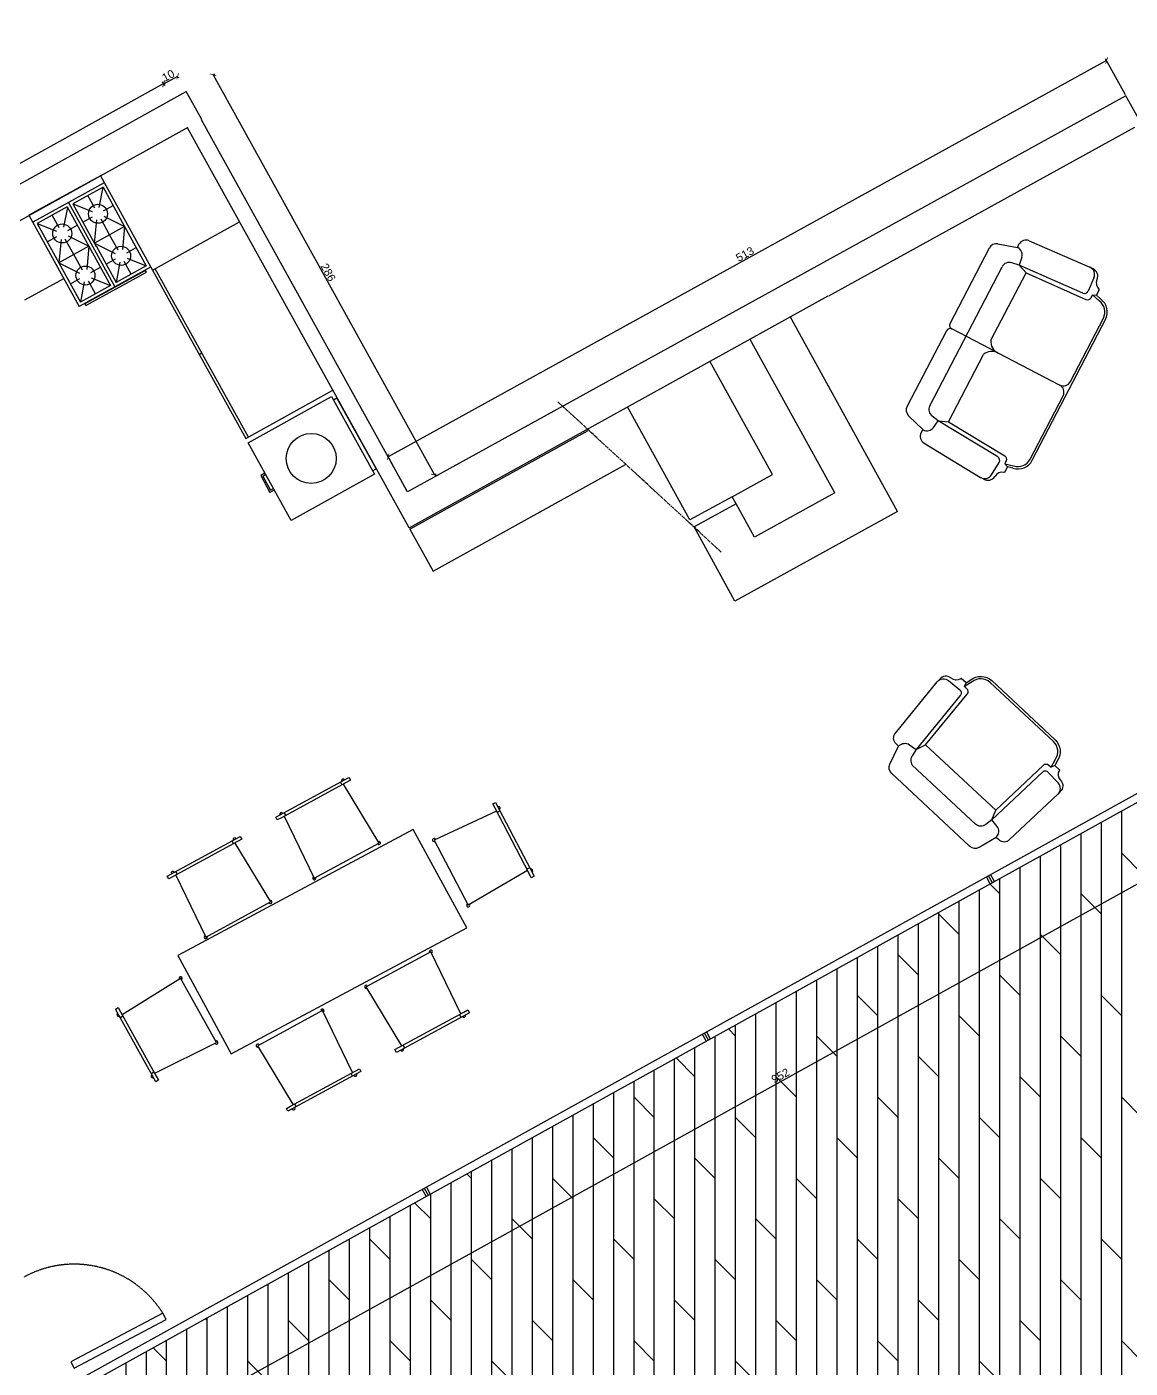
# Model space of a CAD drawing. Header units: millimetres. Extents: x 6031 to 12008, y 2 to 5193.
# Drawn here: x 9085 to 9774, y 3660 to 4498 of the extents above; entities that cross this region are included whole.
import ezdxf

# ---------------------------------------------------------------- set-up
doc = ezdxf.new("R2010")
doc.units = ezdxf.units.MM
doc.linetypes.add('ACAD_ISO04W100', pattern=[30, 24, -3, 0, -3])
doc.linetypes.add('HIDDEN', pattern=[0.375, 0.25, -0.125])
for name, color, linetype in [('A-DOOR-FULL', 3, 'Continuous'), ('A-FLOOR-LEVL', 3, 'Continuous'), ('A-FLOOR-STRS', 3, 'Continuous'), ('A-FURN', 9, 'Continuous'), ('A-GLAZ-FULL', 4, 'Continuous'), ('A-WALL-FULL-EXTR', 1, 'Continuous'), ('A-WALL-FULL-INTR', 2, 'Continuous'), ('QUOTE', 5, 'Continuous')]:
    doc.layers.add(name, color=color, linetype=linetype)
doc.styles.get("Standard").update_dxf_attribs({"font": 'arial.ttf'})
doc.dimstyles.new('ISO-25', dxfattribs={"dimtxt": 2.5, "dimasz": 2.5, "dimexe": 1.25, "dimexo": 0.625, "dimtad": 1, "dimtxsty": 'Standard', "dimcen": 2.5, "dimadec": 0, "dimazin": 0, "dimtfac": 1, "dimtmove": 0, "dimatfit": 3, "dimfxl": 1, "dimarcsym": 0})

# ---------------------------------------------------------------- blocks, each defined once
blk = doc.blocks.new('_ArchTick')
at = {"color": 0, "linetype": 'ByBlock', "const_width": 0.15}
blk.add_lwpolyline([(-0.5, -0.5), (0.5, 0.5)], dxfattribs=at)
blk = doc.blocks.new('*D59')
at = {"layer": 'Defpoints', "color": 0, "transparency": 16777216}
for p in [(9973.41, 4070.28), (9973.41, 4070.28), (9141.04, 3609.13)]:
    blk.add_point(p, dxfattribs=at)
at = {"layer": 'QUOTE', "color": 0, "lineweight": -2, "transparency": 16777216}
for p, q in [((9141.04, 3609.13), (9973.41, 4070.28)), ((9973.72, 4069.74), (9974.02, 4069.19)), ((9141.34, 3608.58), (9141.65, 3608.04))]:
    blk.add_line(p, q, dxfattribs=at)
at = {"layer": 'QUOTE', "color": 0, "lineweight": -2, "transparency": 16777216, "xscale": 3, "yscale": 3, "zscale": 3}
for p, rotation in [((9973.41, 4070.28), 28.98749708461065), ((9141.04, 3609.13), 208.9874970846107)]:
    blk.add_blockref('_ArchTick', p, dxfattribs=dict(at, rotation=rotation))
at = {"layer": 'QUOTE', "color": 0, "transparency": 16777216, "insert": (9555.69, 3842.49), "char_height": 5, "attachment_point": 5, "rotation": 28.9875}
blk.add_mtext('952', dxfattribs=at)
blk = doc.blocks.new('*D61')
at = {"layer": 'Defpoints', "color": 0, "transparency": 16777216}
for p in [(9170.17, 4462.44), (9170.17, 4462.44), (8909.25, 4317.81)]:
    blk.add_point(p, dxfattribs=at)
at = {"layer": 'QUOTE', "color": 0, "lineweight": -2, "transparency": 16777216}
for p, q in [((8909.25, 4317.81), (9170.17, 4462.44)), ((9169.87, 4462.99), (9169.56, 4463.53)), ((8908.95, 4318.36), (8908.65, 4318.91))]:
    blk.add_line(p, q, dxfattribs=at)
at = {"layer": 'QUOTE', "color": 0, "lineweight": -2, "transparency": 16777216, "xscale": 3, "yscale": 3, "zscale": 3}
for p, rotation in [((9170.17, 4462.44), 29.00000000000006), ((8909.25, 4317.81), 209.0000000000001)]:
    blk.add_blockref('_ArchTick', p, dxfattribs=dict(at, rotation=rotation))
at = {"layer": 'QUOTE', "color": 0, "transparency": 16777216, "insert": (9038.17, 4392.91), "char_height": 5, "attachment_point": 5, "rotation": 29}
blk.add_mtext('298', dxfattribs=at)
blk = doc.blocks.new('*D62')
at = {"layer": 'Defpoints', "color": 0, "transparency": 16777216}
for p in [(9201.14, 4467.97), (9339.42, 4217.9), (9339.42, 4217.9)]:
    blk.add_point(p, dxfattribs=at)
at = {"layer": 'QUOTE', "color": 0, "lineweight": -2, "transparency": 16777216}
for p, q in [((9201.14, 4467.97), (9339.42, 4217.9)), ((9201.69, 4468.27), (9202.24, 4468.57)), ((9339.97, 4218.21), (9340.52, 4218.51))]:
    blk.add_line(p, q, dxfattribs=at)
at = {"layer": 'QUOTE', "color": 0, "lineweight": -2, "transparency": 16777216, "xscale": 3, "yscale": 3, "zscale": 3}
for p, rotation in [((9201.14, 4467.97), 118.9414955376276), ((9339.42, 4217.9), 298.9414955376276)]:
    blk.add_blockref('_ArchTick', p, dxfattribs=dict(at, rotation=rotation))
at = {"layer": 'QUOTE', "color": 0, "transparency": 16777216, "insert": (9273.06, 4344.47), "char_height": 5, "attachment_point": 5, "rotation": 298.9415}
blk.add_mtext('286', dxfattribs=at)
blk = doc.blocks.new('*D97')
at = {"layer": 'Defpoints', "color": 0, "transparency": 16777216}
for p in [(9771.68, 4454.88), (9310.53, 4229.29), (9322.62, 4207.37)]:
    blk.add_point(p, dxfattribs=at)
at = {"layer": 'QUOTE', "color": 0, "lineweight": -2, "transparency": 16777216}
for p, q in [((9759.59, 4476.81), (9310.53, 4229.29)), ((9771.38, 4455.43), (9758.99, 4477.9)), ((9322.32, 4207.91), (9309.93, 4230.39))]:
    blk.add_line(p, q, dxfattribs=at)
at = {"layer": 'QUOTE', "color": 0, "lineweight": -2, "transparency": 16777216, "xscale": 3, "yscale": 3, "zscale": 3}
for p, rotation in [((9759.59, 4476.81), 28.86284649268638), ((9310.53, 4229.29), 208.8628464926864)]:
    blk.add_blockref('_ArchTick', p, dxfattribs=dict(at, rotation=rotation))
at = {"layer": 'QUOTE', "color": 0, "transparency": 16777216, "insert": (9533.53, 4355.84), "char_height": 5, "attachment_point": 5, "rotation": 28.86285}
blk.add_mtext('513', dxfattribs=at)
blk = doc.blocks.new('*D74')
at = {"layer": 'Defpoints', "color": 0, "transparency": 16777216}
for p in [(9170.17, 4462.44), (9178.89, 4467.28), (9179, 4467.09)]:
    blk.add_point(p, dxfattribs=at)
at = {"layer": 'QUOTE', "color": 0, "lineweight": -2, "transparency": 16777216}
for p, q in [((9170.28, 4462.25), (9179, 4467.09)), ((9170.47, 4461.9), (9170.88, 4461.16)), ((9179.2, 4466.73), (9179.61, 4465.99))]:
    blk.add_line(p, q, dxfattribs=at)
at = {"layer": 'QUOTE', "color": 0, "lineweight": -2, "transparency": 16777216, "xscale": 3, "yscale": 3, "zscale": 3}
for p, rotation in [((9179, 4467.09), 28.99999999999321), ((9170.28, 4462.25), 208.9999999999932)]:
    blk.add_blockref('_ArchTick', p, dxfattribs=dict(at, rotation=rotation))
at = {"layer": 'QUOTE', "color": 0, "transparency": 16777216, "insert": (9173.1, 4467.45), "char_height": 5, "attachment_point": 5, "rotation": 29}
blk.add_mtext('10', dxfattribs=at)

msp = doc.modelspace()

# ---------------------------------------------------------------- hatches: boundary and pattern name
at = {"layer": 'A-FURN', "ltscale": 0.1}
h = msp.add_hatch(dxfattribs=at)
h.set_pattern_fill('DOLMIT', color=251, scale=2, angle=90)
h.set_pattern_definition([(90, (8943.488, 1911.447), (-12.7, 8e-16), []), (135, (8943.488, 1911.447), (-25.4, -25.4), [17.9605, -35.921])])
h.paths.add_polyline_path([(9120.366, 3648.582), (9169.755, 3558.228), (9276.142, 3365.401), (10220.573, 3888.996), (10215.874, 3891.126), (10206.216, 3884.63), (10193.082, 3885.901), (10191.811, 3895.222), (10197.743, 3899.459), (10196.048, 3903.696), (10191.387, 3905.391), (10186.303, 3904.967), (10184.609, 3910.475), (10184.185, 3924.033), (10179.948, 3922.762), (10176.982, 3917.678), (10176.135, 3909.628), (10168.509, 3907.933), (10159.188, 3910.051), (10150.714, 3917.254), (10150.714, 3924.033), (10150.714, 3926.575), (10154.951, 3927.846), (10154.951, 3932.93), (10150.291, 3934.625), (10145.63, 3932.083), (10136.733, 3931.236), (10134.191, 3927.846), (10130.801, 3934.201), (10131.225, 3941.828), (10133.767, 3942.252), (10139.699, 3943.099), (10140.97, 3950.725), (10137.58, 3953.691), (10132.072, 3952.844), (10129.107, 3951.573), (10128.259, 3957.928), (10129.53, 3963.012), (10130.378, 3969.367), (10126.565, 3969.791), (10122.751, 3964.707), (10115.973, 3961.741), (10114.341, 3974.25), (10120.633, 3975.299), (10124.446, 3979.536), (10121.904, 3986.739), (10120.633, 3988.01), (10115.973, 3985.468), (10112.583, 3986.315), (10109.617, 3992.247), (10110.465, 3998.178), (10114.278, 3998.178), (10118.091, 4000.297), (10119.786, 4009.618), (10115.125, 4012.16), (10111.736, 4006.652), (10103.686, 4007.076), (10103.262, 4015.973), (10108.346, 4019.786), (10113.431, 4020.21), (10118.515, 4024.023), (10117.244, 4030.378), (10113.431, 4031.226), (10109.194, 4035.039), (10104.11, 4038.428), (10105.804, 4045.207), (10107.499, 4054.529), (10110.465, 4056.647), (10114.702, 4053.681), (10117.244, 4048.173), (10120.633, 4044.784), (10127.836, 4042.665), (10134.614, 4041.818), (10133.343, 4047.75), (10132.072, 4053.681), (10129.53, 4058.765), (10123.599, 4060.884), (10118.091, 4060.884), (10115.549, 4065.968), (10120.209, 4069.781), (10126.141, 4071.9), (10129.53, 4068.51), (10132.072, 4073.171), (10131.649, 4078.679), (10128.259, 4082.492), (10124.446, 4085.881), (10125.294, 4090.542), (10129.954, 4090.542), (10134.614, 4089.695), (10141.817, 4086.729), (10145.63, 4090.118), (10141.817, 4097.321), (10134.191, 4098.592), (10133.343, 4104.947), (10140.97, 4106.642), (10146.901, 4106.642), (10150.291, 4101.982), (10154.951, 4101.982), (10155.375, 4106.218), (10155.375, 4111.726), (10154.527, 4115.54), (10160.883, 4119.776), (10166.39, 4113.845), (10167.661, 4107.913), (10169.356, 4106.218), (10175.711, 4110.879), (10174.017, 4118.929), (10176.559, 4125.708), (10180.372, 4128.674), (10185.456, 4125.284), (10187.998, 4127.403), (10192.235, 4131.64), (10196.472, 4137.571), (10202.403, 4135.029), (10204.022, 4134.917), (10205.336, 4138.786), (10208.495, 4140.926), (10212.308, 4145.163), (10216.719, 4147.246), (10224.434, 4159.594), (10232.061, 4160.442), (10238.234, 4143.849), (10241.089, 4139.567), (10244.247, 4141.664), (10247.931, 4149.523), (10247.718, 4150.378), (10252.238, 4147.011), (10256.955, 4145.895), (10257.058, 4141.384), (10259.593, 4143.92), (10022.714, 4571.188), (9781.335, 4437.367), (9955.72, 4122.82), (9960.569, 4114.074), (9951.823, 4109.226)])

# ---------------------------------------------------------------- linework, layer by layer
at = {"linetype": 'ACAD_ISO04W100', "ltscale": 0.1}
msp.add_line((9518.753, 4169.672), (9416.668, 4263.52), dxfattribs=at)
at = {"layer": 'A-DOOR-FULL'}
msp.add_lwpolyline([(9169.646, 3694.129), (9112.198, 3663.72), (9114.303, 3659.743), (9171.751, 3690.152), (9169.646, 3694.129)], dxfattribs=at)
at = {"layer": 'A-DOOR-FULL', "linetype": 'HIDDEN'}
msp.add_arc((9114.35, 3659.448), 65.272, 32.095228, 118.706284, dxfattribs=at)
at = {"layer": 'A-FLOOR-LEVL'}
for p, q in [((9324.122, 4183.984), (9435.638, 4245.65)), ((9338.666, 4157.745), (9458.814, 4224.344)), ((9324.122, 4183.984), (9338.666, 4157.745))]:
    msp.add_line(p, q, dxfattribs=at)
at = {"layer": 'A-FLOOR-STRS', "ltscale": 0.1}
for p, q in [((9628.881, 4194.99), (9561.956, 4316.41)), ((9589.689, 4206.733), (9536.88, 4302.544)), ((9550.693, 4218.121), (9511.804, 4288.677)), ((9499.063, 4189.939), (9460.23, 4260.391)), ((9525.598, 4204.289), (9550.693, 4218.121)), ((9539.499, 4179.068), (9528.012, 4199.909)), ((9589.689, 4206.733), (9539.499, 4179.068)), ((9628.881, 4194.99), (9527.322, 4139.013)), ((9527.322, 4139.013), (9501.738, 4185.429))]:
    msp.add_line(p, q, dxfattribs=at)
at = {"layer": 'A-FURN', "ltscale": 0.1}
for p, q in [((9130.701, 4404.764), (9086.036, 4380.146)), ((9223.195, 4241.551), (9164.87, 4346.771)), ((9649.09, 4261.015), (9694.297, 4348.013)), ((9083.377, 4327.226), (9107.748, 4340.736)), ((9713.153, 4227.066), (9758.9, 4315.103)), ((9192.339, 4293.233), (9194.034, 4294.158)), ((9219.102, 3990.288), (9216.465, 3988.857)), ((9218.148, 3992.046), (9219.102, 3990.288)), ((9140.065, 3884.165), (9141.813, 3885.137))]:
    msp.add_line(p, q, dxfattribs=at)
at = {"layer": 'A-FURN', "ltscale": 0.001}
for p, q in [((9130.701, 4404.764), (9163.179, 4345.839)), ((9133.114, 4400.385), (9088.45, 4375.767)), ((9132.328, 4397.668), (9113.499, 4387.29)), ((9127.288, 4384.543), (9122.913, 4392.479)), ((9129.974, 4384.953), (9132.328, 4397.668)), ((9132.328, 4397.668), (9145.844, 4373.147)), ((9109.996, 4385.359), (9091.167, 4374.981)), ((9110.166, 4385.05), (9107.642, 4372.643)), ((9109.996, 4385.359), (9123.512, 4360.837)), ((9110.782, 4388.076), (9139.745, 4335.529)), ((9113.499, 4387.29), (9125.507, 4382.491)), ((9113.499, 4387.29), (9128.151, 4360.708)), ((9132.637, 4382.995), (9138.603, 4386.283)), ((9086.036, 4380.146), (9117.389, 4323.207)), ((9104.956, 4372.233), (9100.581, 4380.17)), ((9119.774, 4375.905), (9125.74, 4379.193)), ((9127.015, 4362.768), (9128.404, 4377.236)), ((9136.43, 4367.957), (9131.09, 4377.646)), ((9132.87, 4379.698), (9145.844, 4373.147)), ((9091.167, 4374.981), (9103.175, 4370.181)), ((9091.167, 4374.981), (9104.683, 4350.459)), ((9110.305, 4370.686), (9116.271, 4373.974)), ((9110.538, 4367.388), (9123.512, 4360.837)), ((9145.844, 4373.147), (9127.015, 4362.768)), ((9141.77, 4358.269), (9136.43, 4367.957)), ((9145.844, 4373.147), (9144.455, 4358.679)), ((9145.844, 4373.147), (9159.36, 4348.625)), ((9097.442, 4363.596), (9103.408, 4366.884)), ((9106.071, 4364.926), (9104.683, 4350.459)), ((9123.512, 4360.837), (9104.683, 4350.459)), ((9114.097, 4355.648), (9108.757, 4365.336)), ((9123.512, 4360.837), (9122.123, 4346.37)), ((9123.512, 4360.837), (9137.028, 4336.316)), ((9127.015, 4362.768), (9139.989, 4356.217)), ((9127.98, 4361.017), (9140.531, 4338.246)), ((9147.119, 4356.722), (9153.085, 4360.01)), ((9104.683, 4350.459), (9117.656, 4343.908)), ((9104.683, 4350.459), (9118.199, 4325.937)), ((9119.437, 4345.96), (9114.097, 4355.648)), ((9134.256, 4349.632), (9140.222, 4352.92)), ((9142.885, 4350.962), (9140.531, 4338.246)), ((9149.946, 4343.436), (9145.571, 4351.372)), ((9147.352, 4353.424), (9159.36, 4348.625)), ((9162.077, 4347.839), (9117.413, 4323.22)), ((9162.077, 4347.839), (9117.413, 4323.22)), ((9124.786, 4344.412), (9130.753, 4347.701)), ((9159.36, 4348.625), (9140.531, 4338.246)), ((9111.923, 4337.322), (9117.889, 4340.611)), ((9120.553, 4338.653), (9118.199, 4325.937)), ((9137.028, 4336.316), (9118.199, 4325.937)), ((9127.613, 4331.126), (9123.239, 4339.063)), ((9125.02, 4341.115), (9137.028, 4336.316)), ((9326.269, 3996.388), (9179.131, 3917.696)), ((9359.662, 3934.867), (9326.269, 3996.388)), ((9212.525, 3856.175), (9359.662, 3934.867)), ((9179.131, 3917.696), (9212.525, 3856.175))]:
    msp.add_line(p, q, dxfattribs=at)
at = {"layer": 'A-FURN'}
for p, q in [((9163.18, 4345.839), (9217.67, 4376.043)), ((9661.754, 4312.496), (9686.319, 4359.769)), ((9691.669, 4362.38), (9703.811, 4360.125)), ((9703.811, 4360.125), (9704.792, 4362.013)), ((9711.234, 4364.287), (9749.122, 4347.697)), ((9704.904, 4348.97), (9700.27, 4350.466)), ((9706.569, 4353.929), (9704.904, 4348.97)), ((9163.18, 4345.839), (9221.496, 4240.633)), ((9687.309, 4302.034), (9709.211, 4344.183)), ((9744.766, 4331.515), (9704.904, 4348.97)), ((9704.904, 4348.97), (9709.211, 4344.183)), ((9709.211, 4344.183), (9746.673, 4327.52)), ((9751.103, 4346.668), (9749.122, 4347.697)), ((9751.697, 4341.111), (9748.059, 4332.802)), ((9753.282, 4330.165), (9755.159, 4333.776)), ((9753.563, 4339.822), (9753.677, 4340.082)), ((9755.159, 4333.776), (9754.802, 4334.097)), ((9749.908, 4328.652), (9750.803, 4330.375)), ((9754.989, 4326.615), (9750.803, 4330.375)), ((9750.803, 4330.375), (9753.282, 4330.165)), ((9753.282, 4330.165), (9755.933, 4327.784)), ((9691.659, 4294.139), (9662.82, 4309.125)), ((9737.001, 4276.213), (9757.569, 4315.795)), ((9659.449, 4308.059), (9634.884, 4260.785)), ((9660.796, 4251.011), (9682.698, 4293.161)), ((9691.659, 4294.139), (9730.259, 4274.082)), ((9221.496, 4240.633), (9275.986, 4270.837)), ((9222.95, 4238.009), (9275.078, 4266.904)), ((9275.078, 4266.904), (9301.985, 4218.363)), ((9711.822, 4227.757), (9732.39, 4267.339)), ((9278.476, 4265.929), (9276.29, 4264.717)), ((9278.476, 4265.929), (9302.959, 4221.761)), ((9635.823, 4254.907), (9644.647, 4246.267)), ((9654.404, 4251.785), (9650.516, 4254.717)), ((9651.303, 4247.572), (9654.404, 4251.785)), ((9691.599, 4229.198), (9654.404, 4251.785)), ((9654.404, 4251.785), (9660.796, 4251.011)), ((9660.796, 4251.011), (9695.965, 4229.934)), ((9644.647, 4246.267), (9643.666, 4244.38)), ((9249.857, 4189.468), (9222.95, 4238.009)), ((9645.508, 4237.801), (9680.862, 4216.332)), ((9687.731, 4218.011), (9692.439, 4225.764)), ((9696.898, 4226.636), (9696.002, 4224.913)), ((9697.599, 4223.006), (9696.002, 4224.913)), ((9696.002, 4224.913), (9701.485, 4223.649)), ((9233.495, 4218.986), (9230.871, 4217.532)), ((9230.871, 4217.532), (9236.689, 4207.036)), ((9232.231, 4217.142), (9233.98, 4218.112)), ((9232.231, 4217.142), (9237.079, 4208.396)), ((9301.985, 4218.363), (9249.857, 4189.468)), ((9300.773, 4220.549), (9302.959, 4221.761)), ((9682.842, 4215.303), (9680.862, 4216.332)), ((9689.858, 4217.225), (9689.711, 4216.982)), ((9695.723, 4219.394), (9695.255, 4219.502)), ((9697.599, 4223.006), (9695.723, 4219.394)), ((9701.072, 4222.205), (9697.599, 4223.006)), ((9239.313, 4208.491), (9236.689, 4207.036)), ((9237.079, 4208.396), (9238.828, 4209.366)), ((9240.259, 4004.048), (9285.961, 4028.854)), ((9284.278, 4025.665), (9243.85, 4003.721)), ((9280.688, 4025.992), (9281.642, 4024.234)), ((9282.521, 4024.711), (9304.791, 3987.873)), ((9286.915, 4027.096), (9284.278, 4025.665)), ((9285.961, 4028.854), (9286.915, 4027.096)), ((9245.533, 4006.91), (9246.487, 4005.152)), ((9378.255, 4007.897), (9339.216, 3989.759)), ((9375.939, 4012.329), (9377.712, 4013.255)), ((9377.329, 4009.67), (9375.939, 4012.329)), ((9398.629, 3968.899), (9377.329, 4009.67)), ((9377.712, 4013.255), (9401.791, 3967.166)), ((9380.49, 4007.937), (9378.718, 4007.011)), ((9241.213, 4002.29), (9240.259, 4004.048)), ((9243.85, 4003.721), (9241.213, 4002.29)), ((9245.608, 4004.675), (9264.363, 3965.929)), ((9172.446, 3967.239), (9218.148, 3992.046)), ((9339.216, 3989.759), (9360.516, 3948.988)), ((9216.465, 3988.857), (9173.4, 3965.481)), ((9212.875, 3989.183), (9213.829, 3987.426)), ((9214.708, 3987.903), (9236.978, 3951.065)), ((9264.363, 3965.929), (9304.791, 3987.873)), ((9173.4, 3965.481), (9172.446, 3967.239)), ((9177.72, 3970.101), (9178.674, 3968.344)), ((9177.795, 3967.867), (9196.55, 3929.121)), ((9397.703, 3970.671), (9360.516, 3948.988)), ((9399.012, 3972.484), (9397.24, 3971.558)), ((9400.018, 3966.24), (9398.629, 3968.899)), ((9401.791, 3967.166), (9400.018, 3966.24)), ((9196.55, 3929.121), (9236.978, 3951.065)), ((9337.272, 3919.98), (9296.844, 3898.036)), ((9356.028, 3881.235), (9337.272, 3919.98)), ((9144.242, 3880.766), (9180.856, 3903.403)), ((9203.202, 3863.195), (9180.856, 3903.403)), ((9319.115, 3861.199), (9296.844, 3898.036)), ((9165.325, 3838.713), (9140.065, 3884.165)), ((9141.813, 3885.137), (9143.27, 3882.515)), ((9143.27, 3882.515), (9165.616, 3842.307)), ((9269.459, 3883.172), (9229.031, 3861.228)), ((9288.215, 3844.426), (9269.459, 3883.172)), ((9361.376, 3881.862), (9315.675, 3857.056)), ((9317.357, 3860.245), (9357.785, 3882.189)), ((9357.785, 3882.189), (9360.422, 3883.62)), ((9360.422, 3883.62), (9361.376, 3881.862)), ((9142.98, 3878.921), (9144.728, 3879.892)), ((9356.103, 3879), (9355.149, 3880.758)), ((9164.645, 3844.055), (9203.202, 3863.195)), ((9251.302, 3824.39), (9229.031, 3861.228)), ((9314.72, 3858.813), (9317.357, 3860.245)), ((9315.675, 3857.056), (9314.72, 3858.813)), ((9320.948, 3859.918), (9319.994, 3861.676)), ((9162.411, 3843.958), (9164.159, 3844.929)), ((9167.074, 3839.685), (9165.325, 3838.713)), ((9165.616, 3842.307), (9167.074, 3839.685)), ((9293.563, 3845.054), (9247.862, 3820.247)), ((9249.544, 3823.436), (9289.972, 3845.38)), ((9288.29, 3842.191), (9287.336, 3843.949)), ((9289.972, 3845.38), (9292.609, 3846.812)), ((9292.609, 3846.812), (9293.563, 3845.054)), ((9246.907, 3822.005), (9249.544, 3823.436)), ((9253.135, 3823.11), (9252.181, 3824.867)), ((9247.862, 3820.247), (9246.907, 3822.005))]:
    msp.add_line(p, q, dxfattribs=at)
at = {"layer": 'A-FURN', "ltscale": 0.001}
msp.add_lwpolyline([(9158.833, 4345.65), (9121.062, 4324.831), (9121.681, 4323.708), (9159.452, 4344.527)], close=True, dxfattribs=at)
at = {"layer": 'A-FURN'}
for points in [[(9625.278, 4031.397, -0.33005), (9624.196, 4037.25), (9629.62, 4048.345), (9628.064, 4049.796, -0.3948675), (9627.598, 4056.612), (9653.73, 4088.673, -0.4142136), (9660.765, 4089.389), (9667.796, 4083.659, -0.4142136), (9668.154, 4080.141), (9640.661, 4046.411), (9646.426, 4049.278), (9672.514, 4080.909, 0.3965416), (9672.29, 4084.329), (9670.869, 4085.653)], [(9671.736, 4087.985), (9668.759, 4090.76), (9668.355, 4090.502, -0.3235446), (9662.507, 4090.842), (9662.286, 4091.022, 0.4142136), (9655.252, 4090.305), (9653.73, 4088.673)], [(9686.729, 4088.266, 0.3725885), (9675.613, 4088.678), (9670.869, 4085.653), (9671.736, 4087.985), (9674.74, 4089.901, -0.3701783), (9687.752, 4089.364), (9727.424, 4052.378, -0.3701783), (9728.871, 4039.436), (9727.17, 4036.305), (9724.904, 4035.277), (9727.59, 4040.221, 0.3725885), (9726.401, 4051.281), (9686.729, 4088.266, 0.4142136)], [(9629.869, 4048.612, -0.3694163), (9636.329, 4049.343), (9640.661, 4046.411), (9637.978, 4042.346, 0.3661218), (9638.742, 4035.935), (9638.044, 4036.585)], [(9690.33, 4008.347), (9646.426, 4049.278, -0.6225375)], [(9625.278, 4031.397), (9673.973, 3985.999, 0.33005), (9679.888, 3985.33), (9690.576, 3991.517), (9692.132, 3990.067, 0.3948675), (9698.964, 3990.079), (9729.117, 4018.391, 0.4142136), (9729.339, 4025.459), (9723.13, 4032.071, 0.4142136), (9719.596, 4032.183), (9687.873, 4002.396), (9690.33, 4008.347), (9720.057, 4036.585, -0.3965416), (9723.484, 4036.601), (9724.904, 4035.277)], [(9690.825, 3991.784, 0.3694163), (9691.102, 3998.279), (9687.873, 4002.396), (9684.007, 3999.435, -0.3661218), (9677.557, 3999.748), (9638.044, 4036.585)], [(9727.17, 4036.305), (9730.147, 4033.53), (9729.918, 4033.108, 0.3235446), (9730.666, 4027.298), (9730.861, 4027.091, -0.4142136), (9730.638, 4020.024), (9729.117, 4018.391)]]:
    msp.add_lwpolyline(points, format="xyb", dxfattribs=at)
at = {"layer": 'A-FURN', "ltscale": 0.001}
for centre in [(9129.189, 4381.094), (9106.856, 4368.785), (9143.67, 4354.821), (9121.338, 4342.512)]:
    msp.add_circle(centre, 5.938, dxfattribs=at)
at = {"layer": 'A-FURN'}
msp.add_circle((9262.468, 4228.186), 15.623, dxfattribs=at)
for centre, radius, start, end in [((9690.756, 4357.464), 5, 79.48043, 152.542319), ((9701.829, 4355.52), 5, 341.442107, 62.542319), ((9709.229, 4359.707), 5, 66.352519, 152.542319), ((9698.734, 4345.708), 5, 72.107199, 152.542319), ((9747.117, 4343.117), 5, 336.352519, 66.352519), ((9749.097, 4342.088), 5, 336.352519, 66.352519), ((9758.143, 4337.816), 5, 156.352519, 228.067353), ((9745.769, 4333.805), 2.5, 246.352519, 336.352519), ((9747.69, 4329.805), 2.5, 246.020767, 332.542319), ((9750.026, 4319.714), 8.5, 332.542319, 54.281571), ((9750.026, 4319.714), 10, 332.542319, 53.796157), ((9661.667, 4306.906), 2.5, 62.542319, 152.542319), ((9663.973, 4311.343), 2.5, 152.542319, 242.542319), ((9694.917, 4301.08), 7.667, 172.850577, 244.853926), ((9687.852, 4287.484), 7.667, 60.230712, 132.234061), ((9732.564, 4278.518), 5, 242.542319, 332.542319), ((9727.953, 4269.645), 5, 332.542319, 62.542319), ((9639.321, 4258.48), 5, 152.542319, 225.604209), ((9653.527, 4258.709), 5, 152.542319, 232.97744), ((9648.103, 4242.074), 5, 152.542319, 238.73212), ((9647.276, 4250.536), 5, 242.542319, 323.642532), ((9690.302, 4227.062), 2.5, 328.73212, 58.73212), ((9694.679, 4227.789), 2.5, 332.542319, 59.063872), ((9704.28, 4231.677), 10, 251.288482, 332.542319), ((9704.28, 4231.677), 8.5, 250.803068, 332.542319), ((9683.457, 4220.606), 5, 238.73212, 328.73212), ((9685.437, 4219.577), 5, 238.73212, 328.73212), ((9694.132, 4214.63), 5, 77.017285, 148.73212), ((9282.445, 4026.946), 1, 28.492785, 208.492785), ((9243.775, 4005.956), 1, 28.492785, 208.492785), ((9379.564, 4009.71), 1, 297.584018, 117.584018), ((9214.632, 3990.137), 1, 28.492785, 208.492785), ((9339.216, 3989.759), 1, 26.251799, 297.584018), ((9304.791, 3987.873), 1, 208.492785, 119.825005), ((9175.962, 3969.147), 1, 28.492785, 208.492785), ((9264.363, 3965.929), 1, 117.160566, 28.492785), ((9399.938, 3970.711), 1, 297.584018, 117.584018), ((9236.978, 3951.065), 1, 208.492785, 119.825005), ((9360.516, 3948.988), 1, 117.584018, 28.916238), ((9196.55, 3929.121), 1, 117.160566, 28.492785), ((9337.272, 3919.98), 1, 297.160566, 208.492785), ((9180.856, 3903.403), 1, 299.063439, 210.395659), ((9296.844, 3898.036), 1, 28.492785, 299.825005), ((9142.008, 3880.669), 1, 119.063439, 299.063439), ((9269.459, 3883.172), 1, 297.160566, 208.492785), ((9357.861, 3879.954), 1, 208.492785, 28.492785), ((9203.202, 3863.195), 1, 207.731219, 119.063439), ((9229.031, 3861.228), 1, 28.492785, 299.825005), ((9319.19, 3858.964), 1, 208.492785, 28.492785), ((9163.382, 3842.209), 1, 119.063439, 299.063439), ((9290.048, 3843.146), 1, 208.492785, 28.492785), ((9251.377, 3822.155), 1, 208.492785, 28.492785)]:
    msp.add_arc(centre, radius, start, end, dxfattribs=at)
at = {"layer": 'A-GLAZ-FULL', "ltscale": 0.1}
for p, q in [((9117.995, 3652.984), (9949.398, 4113.598)), ((9120.404, 3648.603), (9951.823, 4109.226)), ((9684.28, 3966.898), (9686.704, 3962.525)), ((9685.592, 3967.625), (9688.016, 3963.252)), ((9686.904, 3968.353), (9689.328, 3963.98)), ((9506.788, 3868.496), (9509.212, 3864.123)), ((9508.1, 3869.223), (9510.524, 3864.851)), ((9509.412, 3869.951), (9511.836, 3865.578)), ((9333.134, 3772.222), (9335.558, 3767.849)), ((9334.446, 3772.949), (9336.87, 3768.576)), ((9331.822, 3771.495), (9334.246, 3767.122))]:
    msp.add_line(p, q, dxfattribs=at)
at = {"layer": 'A-WALL-FULL-EXTR', "ltscale": 0.1}
for p, q in [((8793.628, 4240.858), (9184.339, 4457.432)), ((9194.017, 4439.93), (9184.339, 4457.432)), ((9771.68, 4454.882), (9322.619, 4207.367)), ((9781.335, 4437.367), (9771.68, 4454.882)), ((9185.296, 4435.027), (8924.356, 4290.386)), ((9776.962, 4434.942), (9585.712, 4329.542)), ((9323.638, 4184.859), (9585.612, 4329.724))]:
    msp.add_line(p, q, dxfattribs=at)
at = {"layer": 'A-WALL-FULL-INTR', "ltscale": 0.1}
for p, q in [((9323.638, 4184.859), (9185.045, 4434.888)), ((9322.619, 4207.366), (9193.78, 4439.799)), ((9525.598, 4204.289), (9499.063, 4189.939)), ((9528.011, 4199.91), (9501.738, 4185.429)), ((9528.011, 4199.91), (9525.598, 4204.289))]:
    msp.add_line(p, q, dxfattribs=at)

# ---------------------------------------------------------------- dimensions: what is measured, and where the dimension line sits
at = {"layer": 'QUOTE'}
for p1, p2, distance, picture, middle in [((9771.68, 4454.882), (9322.619, 4207.367), -25.037, '*D97', (9533.529, 4355.836)), ((9170.171, 4462.442), (9178.895, 4467.277), -0.218, '*D74', (9173.098, 4467.448)), ((9201.143, 4467.969), (9339.423, 4217.904), 0, '*D62', (9273.064, 4344.474)), ((8909.253, 4317.813), (9170.171, 4462.442), 0, '*D61', (9038.171, 4392.907)), ((9141.041, 3609.129), (9973.413, 4070.283), 0, '*D59', (9555.687, 3842.486))]:
    dim = msp.add_aligned_dim(p1=p1, p2=p2, distance=distance, dimstyle='ISO-25', override={"dimtxt": 5, "dimasz": 3, "dimdec": 0, "dimblk1": 'ArchTick', "dimblk2": 'ArchTick', "dimsah": 1}, dxfattribs=at)
    dim.commit()
    dim.dimension.update_dxf_attribs({"geometry": picture, "text_midpoint": middle})

doc.saveas('drawing.dxf')
